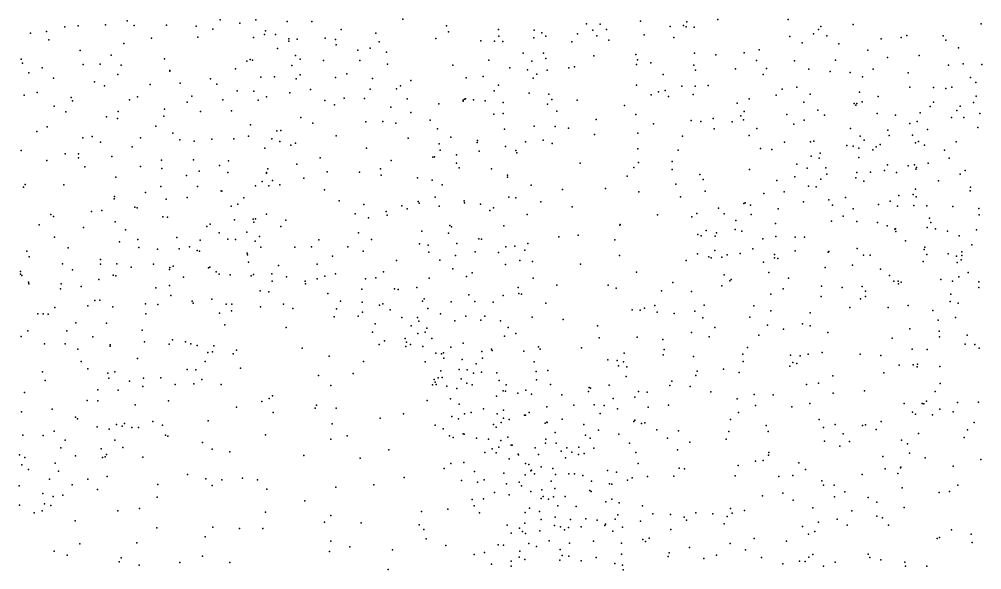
# Model space of a CAD drawing. Header units: metres. Extents: x -24.3 to 24.3, y -27.7 to 27.7.
# Drawn here: x -0.16 to 5.88, y 10.39 to 13.85 of the extents above; entities that cross this region are included whole.
import ezdxf

# ---------------------------------------------------------------- set-up
doc = ezdxf.new("R2010")
doc.units = ezdxf.units.M

msp = doc.modelspace()

# ---------------------------------------------------------------- linework, layer by layer
for p in [(1.1019, 13.8459, 21.7708), (1.3247, 13.8455, 3.566), (2.2497, 13.8493, 13.3255), (4.2281, 13.8469, 3.7346), (4.6682, 13.8487, 3.8078), (0.1264, 13.8021, 18.3506), (0.2097, 13.8071, 12.2222), (0.382, 13.8133, 18.4849), (0.5179, 13.8384, 2.9791), (0.5622, 13.8094, 22.32), (0.7652, 13.8117, 3.1072), (0.9518, 13.8064, 21.9998), (1.0563, 13.7868, -9.0601), (1.2259, 13.8245, 19.3059), (1.5231, 13.8349, -8.8608), (1.6774, 13.8357, 5.1275), (1.8613, 13.7854, 5.3071), (2.5234, 13.808, 13.5105), (2.8506, 13.7843, -2.6042), (3.4023, 13.8196, -6.9409), (3.4874, 13.819, -24.6627), (3.5272, 13.7855, -15.9586), (3.7417, 13.8375, -14.4597), (3.9286, 13.8028, 4.7396), (4.0124, 13.8093, 4.4906), (4.0275, 13.8012, 13.5945), (4.0318, 13.8331, -0.5989), (4.0794, 13.8004, 4.1959), (4.8589, 13.7842, -0.0103), (4.8733, 13.8038, 3.9094), (5.0765, 13.8171, -10.6352), (5.8819, 13.8197, 4.2124), (-0.0887, 13.7622, -27.3004), (0.0103, 13.7718, 22.6653), (0.6702, 13.7305, 18.7237), (0.9605, 13.7362, 3.211), (1.3108, 13.7354, -26.894), (1.3796, 13.7529, 21.3649), (1.3872, 13.7757, 19.5762), (1.4493, 13.754, 21.1258), (1.5337, 13.7266, 20.1101), (1.5846, 13.7235, 20.4824), (1.7615, 13.7294, 3.9154), (1.8252, 13.7229, 4.7919), (2.0796, 13.7628, 5.6256), (2.4571, 13.728, -8.399), (2.5368, 13.77, 5.7167), (2.8515, 13.7424, -25.7799), (3.0713, 13.7327, -4.4701), (3.0737, 13.7816, 5.646), (3.1224, 13.7638, -5.1992), (3.147, 13.7425, -7.8669), (3.346, 13.7574, -7.4263), (3.4419, 13.7809, -16.4593), (3.4677, 13.7461, -17.1694), (3.7653, 13.7515, 4.9374), (3.9514, 13.734, -23.712), (4.679, 13.7404, -22.6098), (4.8274, 13.7573, -11.7285), (4.9114, 13.7459, -11.3669), (5.2535, 13.7269, 4.0101), (5.3788, 13.7353, -17.7915), (5.4148, 13.7472, -21.8268), (5.6419, 13.7461, 4.1286), (0.0265, 13.72, 2.6753), (0.4971, 13.6962, 12.1193), (1.4614, 13.6658, 19.9016), (1.5334, 13.7123, 12.629), (1.8299, 13.6888, 4.296), (2.0446, 13.6671, -26.501), (2.1013, 13.7083, -8.5749), (2.7383, 13.7143, -8.2665), (2.8243, 13.7112, -2.2563), (2.8764, 13.7104, -3.2471), (3.3108, 13.7073, -6.5602), (3.5436, 13.718, 13.7454), (4.7579, 13.7009, -12.3002), (4.9877, 13.695, 4.0615), (5.6596, 13.7186, -9.3062), (5.74, 13.6689, -21.6499), (0.2233, 13.6539, 12.0394), (0.4163, 13.6231, -27.1997), (1.5744, 13.6213, 20.6886), (1.9665, 13.6551, 5.1039), (2.147, 13.6431, 5.4547), (3.0053, 13.6365, -1.4604), (3.1333, 13.6357, -5.6792), (3.1478, 13.6026, 5.4457), (3.4489, 13.6204, -0.9128), (3.7124, 13.628, -24.4685), (4.08, 13.6358, -14.217), (4.214, 13.6262, -23.4489), (4.3936, 13.6377, 4.3761), (4.4868, 13.6582, -0.2025), (5.1691, 13.6544, 0.2471), (5.2935, 13.6097, 4.2337), (5.4918, 13.6209, 13.2411), (-0.1491, 13.5984, 18.3001), (-0.1393, 13.5732, 22.8682), (-0.0162, 13.5446, 2.5528), (0.2417, 13.5656, 22.6669), (0.3482, 13.5679, -9.4843), (0.4798, 13.5615, 22.5228), (0.7518, 13.6008, 22.3168), (1.2702, 13.587, 19.4552), (1.2898, 13.5973, 12.3123), (1.3039, 13.5923, 3.3831), (1.5516, 13.5589, 20.9073), (1.6032, 13.5992, 3.7082), (1.7497, 13.5893, 12.9076), (1.9784, 13.59, 13.1665), (2.1521, 13.5679, 13.3486), (2.5635, 13.5607, 13.6396), (2.7882, 13.592, -1.8173), (2.9218, 13.5431, -3.8371), (3.0593, 13.5869, -4.8606), (3.291, 13.5437, -7.0004), (3.327, 13.551, 13.7982), (3.7166, 13.5659, 13.8147), (3.7236, 13.5943, 5.0987), (3.8072, 13.5758, -17.6039), (4.077, 13.56, 4.8565), (4.4698, 13.5903, 13.4924), (4.709, 13.5873, 4.3563), (4.9659, 13.5913, -22.5719), (5.676, 13.5603, 4.3752), (5.7674, 13.5696, -17.5942), (5.885, 13.5644, 13.6242), (-0.0995, 13.5119, -9.8736), (0.4599, 13.5012, 18.6555), (0.7851, 13.5229, 2.9133), (0.7854, 13.5272, -27.1109), (1.197, 13.5378, 21.7786), (1.3571, 13.486, 19.6738), (1.4426, 13.4878, 21.284), (1.6033, 13.4994, -8.7939), (1.8256, 13.4836, 3.8661), (1.8965, 13.5066, 4.1341), (2.7531, 13.4898, -8.0521), (3.0318, 13.5322, 13.7877), (3.0907, 13.5037, -25.6293), (3.1552, 13.5303, -7.5235), (3.8831, 13.5012, -15.5353), (4.0876, 13.5301, -23.9377), (4.339, 13.5371, -17.8577), (4.5125, 13.5021, 4.5116), (4.5337, 13.5396, -13.549), (4.7987, 13.5354, -22.957), (4.9324, 13.5213, 13.2847), (5.0593, 13.514, 4.3819), (5.1364, 13.4874, -11.2019), (5.2026, 13.5352, -10.8998), (5.4223, 13.5131, 4.4246), (5.8142, 13.4833, -9.5945), (0.0554, 13.4796, 22.8206), (0.3115, 13.4561, 2.632), (0.3753, 13.4316, 11.9224), (0.6629, 13.4403, 22.4539), (0.8508, 13.4472, 11.9981), (1.0408, 13.4754, 22.0086), (1.0811, 13.4413, 19.2368), (1.5794, 13.4749, 12.671), (2.0584, 13.4773, 4.5799), (2.2344, 13.4302, 4.9717), (2.2996, 13.4647, 5.1878), (2.6463, 13.4805, 5.4669), (2.849, 13.4351, 5.5395), (3.0667, 13.4787, -1.1349), (3.7165, 13.4362, -0.5912), (4.0022, 13.4288, -0.4454), (4.0849, 13.4291, 13.7006), (4.1663, 13.4339, -14.7778), (4.7226, 13.422, -13.252), (5.4326, 13.4232, -22.3684), (5.6965, 13.4219, 16.3398), (5.8481, 13.4513, 16.5023), (-0.1286, 13.3714, 22.964), (-0.0481, 13.3883, 11.9097), (0.5823, 13.3617, 11.9443), (0.9243, 13.366, 19.0913), (1.2089, 13.3993, 3.1563), (1.3127, 13.3984, 21.604), (1.3927, 13.3627, 12.4114), (1.539, 13.3876, 20.6071), (1.6686, 13.4078, 3.5937), (2.0428, 13.4098, 4.3451), (2.2086, 13.4114, -26.4584), (2.8233, 13.3994, -25.9564), (3.0425, 13.3847, -5.1797), (3.1664, 13.3796, -6.4849), (3.8079, 13.3754, -16.1461), (3.8539, 13.3929, 13.8334), (3.8964, 13.4024, 5.0821), (3.917, 13.364, -15.8308), (4.0722, 13.3768, -24.3899), (4.5945, 13.3714, -23.6697), (4.6321, 13.4111, -0.0578), (4.8078, 13.3777, -23.4108), (5.1173, 13.3912, -17.8206), (5.2339, 13.3646, -22.8984), (5.5818, 13.4203, 0.5766), (5.6592, 13.4137, -22.1107), (5.8507, 13.3653, 4.5351), (0.0589, 13.3023, 2.4818), (0.1653, 13.3583, 11.8432), (0.1752, 13.3374, 18.5747), (0.5325, 13.3441, 2.6595), (0.8937, 13.3282, 2.8501), (1.1178, 13.3427, -9.0573), (1.3407, 13.3408, -26.8958), (1.7585, 13.3388, -26.7153), (1.8203, 13.3112, 3.7174), (1.8814, 13.3535, 13.0734), (2.0073, 13.3515, -8.52), (2.2755, 13.3493, -8.3551), (2.475, 13.3176, 5.1938), (2.6271, 13.3337, -2.7578), (2.6278, 13.3414, 13.7684), (2.6353, 13.3468, -1.894), (2.642, 13.3491, -2.3149), (2.6927, 13.3436, -3.1043), (2.766, 13.337, -3.4218), (2.8783, 13.3253, 13.86), (3.1578, 13.3163, -7.2431), (3.1849, 13.3456, -6.7977), (3.3443, 13.3417, 5.3145), (3.6416, 13.3068, 13.898), (4.3493, 13.3229, 4.8506), (4.4249, 13.3499, -14.3437), (4.7673, 13.3286, 13.3758), (5.0847, 13.3193, -23.2709), (5.0941, 13.3096, -11.7147), (5.0998, 13.3191, 0.2487), (5.1341, 13.3306, 13.2676), (5.5617, 13.3008, 16.15), (5.5821, 13.3292, 16.6332), (5.7501, 13.3027, -10.0805), (5.8328, 13.3268, 16.7739), (0.1327, 13.2684, 22.9087), (0.4621, 13.2698, -9.5648), (0.7487, 13.2411, -9.3747), (0.7522, 13.2842, 18.944), (0.9788, 13.2692, -27.0134), (1.1733, 13.2733, 21.8904), (2.1728, 13.2972, 4.4838), (2.3, 13.2644, 4.7615), (2.8214, 13.2539, 5.371), (2.88, 13.2579, -4.0306), (3.2172, 13.2728, -0.8288), (3.7116, 13.2513, 5.2053), (4.3725, 13.2434, -14.9273), (4.3933, 13.2688, -24.1984), (4.6603, 13.2499, -14.0571), (4.8551, 13.2777, 4.6618), (4.8978, 13.2476, -13.4696), (5.2272, 13.2566, 4.5379), (5.3429, 13.2466, -10.9339), (5.4989, 13.262, 13.3521), (5.7282, 13.2759, 15.9055), (5.8727, 13.257, 15.7005), (0.3868, 13.2355, 18.725), (0.4565, 13.2252, 11.8164), (0.6983, 13.1786, -27.0669), (1.292, 13.1868, 19.6785), (1.6082, 13.2327, 12.696), (1.6835, 13.1966, 3.4104), (2.0156, 13.2055, 3.9071), (2.1237, 13.2067, 4.1912), (2.205, 13.1971, 13.4338), (2.4215, 13.2156, -26.365), (3.4636, 13.2201, -0.6193), (3.8236, 13.1914, -17.423), (4.06, 13.214, 13.7728), (4.1196, 13.2063, -15.6722), (4.1979, 13.2264, 5.0159), (4.3176, 13.2056, -15.2219), (4.3888, 13.2179, -17.8141), (4.7056, 13.191, -24.0493), (4.7691, 13.2144, -17.8355), (5.4341, 13.1943, -23.1455), (5.4801, 13.2063, 4.5727), (5.6954, 13.2317, -22.5834), (5.7718, 13.2313, 16.9627), (-0.0503, 13.1441, 23.0437), (0.0153, 13.1732, -27.1199), (0.8042, 13.1339, 2.6732), (1.4572, 13.1492, 20.3109), (1.4821, 13.1504, 20.9014), (2.4671, 13.1612, 13.6552), (2.8869, 13.1595, -1.0339), (3.0735, 13.1784, -5.8511), (3.2048, 13.1765, 13.9197), (3.2893, 13.1654, -25.6087), (3.4532, 13.1253, 13.9447), (3.7241, 13.1328, -16.9264), (4.2046, 13.1619, -0.2589), (4.4232, 13.12, 4.949), (4.4726, 13.1623, 13.5577), (5.0597, 13.1635, 16.4319), (5.2953, 13.1518, -23.5209), (5.3031, 13.1197, 13.2932), (5.4497, 13.1221, 0.5223), (5.5439, 13.1561, -10.6605), (5.8602, 13.1685, 17.1625), (0.2395, 13.1036, -9.8958), (0.298, 13.1134, 2.4654), (0.3496, 13.0766, -27.0705), (0.6008, 13.1041, 2.5372), (0.8488, 13.091, 22.3823), (0.9381, 13.0833, 11.9108), (1.0501, 13.0951, 22.1221), (1.1885, 13.0979, 2.8829), (1.2805, 13.115, 12.2205), (1.426, 13.0972, 21.295), (1.4767, 13.0814, 20.6821), (1.5454, 13.0581, 3.1694), (1.5758, 13.071, -8.8685), (1.8309, 13.1169, -8.6639), (2.2822, 13.1033, 4.4384), (2.4767, 13.0669, 4.8883), (2.5514, 13.1086, -1.7012), (2.7153, 13.076, -3.5759), (2.7189, 13.0886, 5.1317), (3.0188, 13.0802, -5.4347), (3.1311, 13.089, -6.6082), (3.1878, 13.068, 5.3417), (4.0058, 13.1141, -24.898), (4.6469, 13.0777, 4.837), (4.8095, 13.0784, -14.3107), (4.83, 13.0835, 0.1118), (5.1214, 13.1148, 4.706), (5.1464, 13.0896, 15.9913), (5.2464, 13.0624, -11.6248), (5.4691, 13.0723, 17.1421), (5.4871, 13.0817, 15.6187), (5.525, 13.058, -17.6022), (5.7236, 13.0795, -22.9892), (-0.1484, 13.0238, 18.5699), (0.1278, 13.0038, -10.1602), (0.2115, 13.0029, 11.6255), (0.5485, 13.0488, 22.6885), (1.3812, 13.0395, 20.1273), (2.02, 13.0396, 13.2429), (2.4833, 13.0273, -2.3438), (2.5862, 12.9977, 13.7489), (2.7279, 13.0201, -26.1783), (2.894, 13.0497, -4.3367), (2.9593, 13.0244, -4.8882), (2.9659, 13.0102, 5.2719), (3.7254, 13.0343, -25.2858), (3.9789, 13.0262, -16.2646), (4.4951, 13.0373, -24.5144), (4.5663, 13.0311, -15.1531), (4.8692, 13.0072, 4.7655), (5.0374, 13.0564, -13.7314), (5.0776, 13.0526, 13.2771), (5.1126, 13.0394, -23.9384), (5.2012, 13.03, -13.1212), (5.2214, 13.0476, -12.0239), (5.6501, 13.0277, 17.3082), (0.013, 12.9615, 2.2787), (0.2128, 12.9795, 18.7602), (0.4218, 12.9862, 18.8551), (0.733, 12.9646, 22.535), (0.9333, 12.9667, 19.279), (1.1545, 12.9604, 21.976), (1.5842, 12.9381, 12.5882), (1.7302, 12.9786, 12.824), (2.1756, 12.9621, 3.9674), (2.4366, 12.9826, -8.2148), (2.4487, 12.9853, 4.6812), (2.5854, 12.9447, -1.3831), (3.3621, 12.946, 5.2782), (3.7282, 12.9485, 13.9743), (3.9413, 12.9557, -0.2904), (4.724, 12.9383, 16.6293), (4.8129, 12.9892, 16.2002), (4.8632, 12.9767, 15.9645), (5.1132, 12.9803, 16.9495), (5.5492, 12.946, -23.6134), (5.6801, 12.9757, -23.3224), (0.2521, 12.9217, 2.2914), (0.6012, 12.9241, 18.9695), (0.7357, 12.9123, 2.4249), (0.9697, 12.8952, 22.2961), (1.0983, 12.9309, 2.7111), (1.1499, 12.8857, -9.3862), (1.3917, 12.8829, 20.298), (1.393, 12.8858, 21.1689), (1.4002, 12.9099, -26.8297), (1.7741, 12.8909, 3.2365), (1.9771, 12.8883, 3.5152), (2.1096, 12.9089, 3.7511), (2.6037, 12.9151, -3.2375), (2.8051, 12.9094, -4.061), (3.7002, 12.9177, 5.177), (3.9416, 12.9059, 5.1096), (4.426, 12.9051, -15.6599), (4.7886, 12.9146, -24.4531), (4.9053, 12.9166, -17.7743), (5.101, 12.8876, -14.2216), (5.1864, 12.8884, 15.4781), (5.2752, 12.8991, -13.6411), (5.2929, 12.9351, -12.3349), (5.3491, 12.8863, -12.8329), (5.4233, 12.9286, -11.217), (5.4622, 12.9338, 15.3974), (5.47, 12.9079, 17.3455), (5.4758, 12.9174, 13.4145), (5.7813, 12.8986, -10.4933), (0.4455, 12.857, 22.8492), (0.8896, 12.8669, -9.6225), (1.3651, 12.8308, 12.2132), (1.4312, 12.8356, 20.6179), (1.6268, 12.8517, 3.0702), (2.113, 12.8703, 13.3445), (2.3419, 12.853, 13.565), (2.4332, 12.8389, -1.8897), (2.906, 12.8708, -7.5858), (2.9073, 12.8574, 13.9123), (3.6578, 12.864, -0.3659), (4.1145, 12.8735, -17.5406), (4.1351, 12.843, -25.1135), (4.5971, 12.8359, 16.0937), (4.712, 12.8592, 15.7889), (4.8745, 12.8456, 15.6149), (4.9127, 12.8756, -14.8198), (5.094, 12.8541, 4.7334), (5.1448, 12.8326, 17.1991), (5.6129, 12.8345, 4.6637), (5.7484, 12.8761, 15.2028), (-0.1336, 12.7954, 11.4335), (-0.122, 12.8112, 23.2142), (0.1196, 12.8091, 11.4857), (0.6332, 12.7608, -10.0372), (0.7288, 12.7984, 19.1303), (0.9595, 12.7985, 19.4297), (1.1073, 12.7705, 19.6425), (1.1123, 12.7688, -26.8708), (1.3228, 12.8025, 21.6213), (1.4068, 12.8036, -9.2537), (1.4774, 12.8097, 2.8996), (1.756, 12.7785, -26.7029), (2.4961, 12.8092, -2.8992), (3.0555, 12.8071, -6.2084), (3.2508, 12.7797, -25.8929), (3.5222, 12.7852, 14.0488), (3.7318, 12.7659, -25.529), (3.963, 12.8123, -17.1964), (4.1482, 12.7683, -16.2652), (4.6444, 12.7658, -24.7733), (4.7972, 12.801, 4.8895), (4.8458, 12.7975, 13.316), (5.468, 12.7825, 0.5194), (5.8132, 12.7706, 17.4749), (5.8139, 12.795, 13.9279), (0.4362, 12.7205, 11.4903), (0.4374, 12.7351, 18.9883), (0.7621, 12.7181, 22.584), (0.895, 12.7304, 2.3416), (1.2503, 12.7284, 2.5986), (1.8493, 12.7078, 12.878), (2.3462, 12.7043, -8.361), (2.4518, 12.7325, 4.3193), (2.6345, 12.7091, 4.7239), (2.6361, 12.6968, -7.9988), (2.9157, 12.7326, -26.1664), (2.9583, 12.7269, 5.0997), (3.1159, 12.702, -0.5587), (3.9934, 12.7333, -16.8692), (4.3987, 12.696, 15.8788), (4.5166, 12.7541, 13.5618), (4.7663, 12.7028, 0.017), (4.9238, 12.7149, 15.367), (5.0291, 12.7291, 0.1734), (5.3092, 12.7058, -14.3395), (5.365, 12.7417, -24.2114), (5.4549, 12.7492, 15.192), (5.4735, 12.7337, -13.3722), (0.294, 12.6413, 2.0426), (0.3592, 12.6479, -10.6125), (0.5662, 12.6689, 2.1123), (0.5811, 12.6655, 22.7822), (1.1718, 12.6741, 21.9885), (1.2125, 12.6883, 19.9187), (2.0045, 12.6858, 13.0991), (2.145, 12.642, -8.6335), (2.2437, 12.6767, 3.7565), (2.2758, 12.6579, 13.3809), (2.3521, 12.6931, -26.4898), (2.4773, 12.6745, 13.6008), (2.7367, 12.6876, 13.8502), (2.7959, 12.6483, 4.8739), (2.8177, 12.6636, -4.2867), (3.3127, 12.6714, 14.0247), (4.2306, 12.6628, -0.1707), (4.3908, 12.6925, 16.3378), (4.4334, 12.6821, 15.6517), (4.6062, 12.6579, 16.9418), (4.9476, 12.6809, -24.616), (5.078, 12.658, 17.3508), (5.2361, 12.6855, -14.6342), (5.356, 12.6746, 4.6961), (5.4594, 12.6802, -13.9202), (5.5401, 12.6766, -12.4706), (5.7044, 12.6737, -23.8297), (5.8675, 12.6599, 14.2523), (0.0387, 12.6231, -10.9008), (0.0559, 12.6093, 2.0056), (0.4415, 12.5767, 22.965), (0.7421, 12.6082, -10.3096), (0.7708, 12.6054, 19.3306), (1.1918, 12.5892, -9.8782), (1.3082, 12.5928, 2.4301), (1.3231, 12.5954, 12.1016), (1.3927, 12.6255, 20.552), (1.515, 12.5864, 2.6397), (1.9497, 12.6263, -8.8593), (2.0333, 12.6018, 3.3109), (2.15, 12.6187, 3.518), (3.0307, 12.6227, -7.0779), (3.8487, 12.6216, 5.1078), (4.0646, 12.6075, 13.9552), (4.0949, 12.6282, 5.0422), (4.2671, 12.6279, 13.7819), (4.3399, 12.5851, -25.1854), (4.4359, 12.6229, 4.9584), (4.9407, 12.5802, 4.8306), (5.0136, 12.6129, 13.2291), (5.0994, 12.578, 15.1455), (5.5578, 12.6006, -11.3778), (5.8688, 12.6205, 14.6513), (-0.0348, 12.5581, 23.2582), (0.2431, 12.5411, 11.3944), (0.5081, 12.5263, 19.1424), (1.018, 12.5467, 11.8033), (1.038, 12.5615, 2.2357), (1.3125, 12.5736, 21.2678), (1.4818, 12.5465, 12.2575), (2.368, 12.5186, -2.017), (2.5441, 12.5529, -3.2975), (2.5538, 12.545, -1.1249), (2.8836, 12.5514, -7.6244), (3.6118, 12.556, -0.3103), (3.6138, 12.5594, -25.7646), (4.1547, 12.5212, -17.1628), (4.337, 12.5284, -16.2022), (4.3785, 12.5184, 16.7835), (4.5903, 12.5666, -15.7827), (5.2312, 12.5725, -14.9627), (5.2905, 12.5512, 15.0318), (5.3385, 12.5309, 0.3871), (5.3425, 12.5328, 17.5583), (5.3448, 12.5168, 13.1982), (5.5413, 12.541, 13.4057), (5.565, 12.5717, -11.7976), (5.595, 12.5332, -17.4675), (5.6695, 12.518, -13.5924), (5.8511, 12.5259, -10.7282), (0.061, 12.4812, -26.7161), (0.5843, 12.4666, 11.5129), (0.8287, 12.4778, 11.6709), (0.977, 12.4617, -10.6865), (1.0953, 12.5068, -10.2718), (1.1501, 12.4687, 20.0118), (1.1989, 12.4648, -26.8033), (1.269, 12.5117, 21.6927), (1.3223, 12.4555, 2.2349), (1.3478, 12.4854, 20.7754), (1.7223, 12.4626, 12.5774), (1.9697, 12.5084, -26.7001), (2.0518, 12.4651, 13.0155), (2.535, 12.5048, 4.2191), (2.7265, 12.4693, 4.6662), (2.7435, 12.4675, 13.7276), (3.2286, 12.4825, -26.0842), (3.3494, 12.4922, 5.1104), (3.5801, 12.4635, 5.1593), (4.1024, 12.4978, -25.4191), (4.1228, 12.4878, 16.121), (4.2117, 12.4866, 16.464), (4.2188, 12.507, 15.7202), (4.5104, 12.4705, 17.0704), (4.5922, 12.4844, 15.2805), (4.7122, 12.481, 4.8756), (4.772, 12.4807, 13.3033), (5.406, 12.4567, -24.4072), (5.7429, 12.4881, -13.1874), (0.1472, 12.4126, 23.2028), (0.4703, 12.4509, 1.8441), (0.5917, 12.4155, 22.8723), (0.7084, 12.4057, 1.747), (0.8437, 12.4073, 22.5983), (0.91, 12.4189, 1.8323), (0.9574, 12.3958, 22.3916), (1.3562, 12.4165, -10.4115), (1.5701, 12.418, 2.4155), (1.675, 12.4196, -9.5844), (1.9038, 12.42, 12.8282), (2, 12.3927, 3.0415), (2.3536, 12.4391, -8.5512), (2.4081, 12.4296, 13.3512), (2.5888, 12.4399, 13.5459), (2.8953, 12.4202, 4.8403), (2.953, 12.4243, -5.19), (3.0152, 12.3985, -5.9482), (3.0346, 12.4397, 5.0158), (4.209, 12.3969, 4.9893), (4.4482, 12.4066, 13.5788), (4.7131, 12.3938, 17.3784), (5.1018, 12.4097, 17.5397), (5.5238, 12.4032, 17.6547), (5.5277, 12.4175, 14.7896), (5.8225, 12.4312, 17.6651), (-0.1128, 12.3922, 18.992), (-0.098, 12.3558, 1.7429), (0.3509, 12.341, 1.598), (0.9713, 12.3924, 19.7517), (1.2706, 12.3792, 21.4378), (1.2734, 12.3688, -10.792), (1.8074, 12.3601, 2.6766), (2.2099, 12.3341, -8.8233), (2.4132, 12.3853, -1.374), (2.4809, 12.3368, 3.8733), (2.5798, 12.3643, -8.2464), (2.7042, 12.3873, -0.7976), (2.8507, 12.3843, -4.4452), (2.9841, 12.333, 13.7633), (3.6108, 12.3644, 13.9801), (4.0283, 12.3341, 15.7803), (4.1002, 12.3749, 13.8769), (4.1702, 12.3562, 15.4475), (4.1855, 12.3508, 16.6909), (4.2528, 12.3557, -16.7242), (4.2868, 12.3692, -0.1738), (4.3667, 12.3785, -17.3232), (4.5836, 12.3504, -0.1263), (4.5837, 12.3711, -25.1824), (4.6036, 12.3465, 13.401), (4.9209, 12.3868, -0.0141), (4.9252, 12.3912, 13.1748), (5.142, 12.3673, 13.0316), (5.184, 12.367, 4.7482), (5.5411, 12.3705, -14.8281), (5.6747, 12.3757, 0.6263), (5.7257, 12.361, -11.5496), (5.7548, 12.3384, 13.9409), (5.7597, 12.3873, -12.286), (5.7603, 12.3651, 14.3742), (0.1111, 12.3134, 19.1209), (0.1747, 12.2743, 1.4438), (0.3491, 12.3103, 11.3856), (0.4536, 12.3124, 23.0358), (0.542, 12.2911, 1.3844), (0.6832, 12.3108, -11.3221), (0.7841, 12.2768, 1.2916), (0.7857, 12.2906, 19.5878), (0.8071, 12.2986, -26.7055), (1.0288, 12.2886, 1.2994), (1.0376, 12.2918, -11.1818), (1.2799, 12.324, 21.2158), (1.4691, 12.3028, 12.1486), (1.7108, 12.3104, -10.0986), (2.5635, 12.2818, -3.4253), (2.8933, 12.3083, -26.3882), (3.0626, 12.3285, -6.9996), (3.3641, 12.3104, 13.88), (4.5148, 12.3223, 17.2964), (4.9005, 12.2907, -15.7197), (5.0734, 12.3048, 14.9154), (5.2488, 12.2789, 0.2123), (5.5162, 12.3265, 4.6426), (5.7312, 12.3202, 4.5707), (-0.1527, 12.2641, -22.2699), (-0.1524, 12.2485, 23.3988), (-0.1448, 12.2395, 11.3011), (0.3387, 12.215, 1.2043), (0.4304, 12.241, -11.5683), (0.4465, 12.2369, 19.308), (0.872, 12.2297, 11.6805), (1.0766, 12.2616, 22.0501), (1.0953, 12.2483, 20.121), (1.1652, 12.244, 21.8326), (1.2958, 12.2373, 20.8074), (1.3113, 12.2455, 1.3712), (1.4267, 12.2502, 1.6366), (1.5187, 12.2303, -11.0285), (1.7111, 12.2194, 2.3034), (1.7596, 12.2345, -10.668), (1.8253, 12.2495, 12.6337), (2.0153, 12.2193, -9.4652), (2.0794, 12.2253, 2.9261), (2.1268, 12.2628, 12.9397), (2.4153, 12.2226, -2.7506), (2.6489, 12.2336, 13.4628), (2.6835, 12.2569, 4.3305), (3.0685, 12.2231, -6.5462), (3.7162, 12.2609, -25.8863), (4.2672, 12.2445, 13.6739), (4.3115, 12.2137, 14.9528), (4.5473, 12.2587, 14.9228), (4.6711, 12.2237, 4.8578), (5.3058, 12.2406, -24.6593), (5.6272, 12.2143, 17.7676), (5.7403, 12.2306, -17.2861), (5.799, 12.2584, -14.4833), (-0.1011, 12.1971, 19.1607), (-0.101, 12.1862, -11.8196), (0.0988, 12.1553, 11.3263), (0.1026, 12.1876, 23.2834), (0.229, 12.1696, 19.2972), (0.6975, 12.1631, 11.5582), (0.7842, 12.1776, 0.9512), (1.4291, 12.205, -26.8005), (1.6366, 12.2033, 12.3317), (1.6374, 12.1879, 1.3695), (1.9919, 12.1547, -10.1496), (2.1963, 12.155, -9.192), (2.3359, 12.164, 13.0854), (2.9738, 12.1645, 4.7543), (3.2172, 12.1784, -26.2797), (3.5393, 12.179, 5.0784), (3.5881, 12.1597, 13.868), (3.9454, 12.1961, 15.4981), (4.2523, 12.1748, 4.9546), (4.3033, 12.206, 17.1214), (4.6385, 12.1552, -17.3933), (4.8792, 12.1725, 17.6112), (5.0075, 12.1646, 12.9509), (5.1338, 12.1708, 17.7256), (5.3334, 12.2034, 13.0327), (5.3594, 12.2034, 14.729), (5.362, 12.1867, -15.3248), (5.3783, 12.1969, 17.7664), (5.7013, 12.2035, 13.6698), (5.8664, 12.1645, -11.281), (5.8671, 12.1994, -11.9584), (0.7909, 12.113, 22.5456), (1.0484, 12.0916, 11.7879), (1.3536, 12.1434, 0.7582), (1.4068, 12.1362, -11.4317), (1.7771, 12.127, 1.5521), (2.2206, 12.1508, 3.1515), (2.3828, 12.0928, -1.6616), (2.6641, 12.1175, 4.0194), (2.879, 12.1141, -0.5766), (2.9765, 12.1268, -7.6373), (2.9949, 12.1228, -5.3567), (3.8727, 12.1436, 15.7196), (4.0613, 12.1391, 15.2063), (4.5606, 12.1226, -16.2999), (4.8767, 12.1075, -25.1123), (5.1229, 12.0921, -0.0262), (5.1539, 12.1067, -15.5545), (5.1558, 12.1401, 14.7789), (5.6901, 12.1224, 14.4505), (0.0643, 12.0395, -26.377), (0.2713, 12.0484, 23.1822), (0.3152, 12.0826, -11.8975), (0.3467, 12.0843, -26.5029), (0.4276, 12.042, 19.5259), (0.6317, 12.0613, -26.6222), (0.7097, 12.0579, -11.8313), (0.9249, 12.0787, 22.328), (0.9315, 12.0658, 0.6668), (1.1402, 12.0592, 20.4769), (1.1749, 12.0591, -11.6653), (1.3547, 12.0433, 11.9893), (1.5002, 12.0605, 0.5595), (1.5572, 12.0323, 12.1482), (1.8571, 12.0778, 1.3393), (1.9931, 12.0722, -10.9732), (2.1018, 12.0529, -10.4955), (2.1234, 12.0606, 12.7894), (2.372, 12.0781, -1.9657), (2.4055, 12.0325, -8.8986), (2.5524, 12.0741, 13.2341), (2.7009, 12.0767, -3.8788), (2.8156, 12.0714, -4.2795), (3.1481, 12.0662, 13.6262), (3.7661, 12.0336, 5.0437), (3.8324, 12.0519, 16.0373), (4.1423, 12.0533, 14.942), (4.4535, 12.0488, -16.6557), (5.0572, 12.0376, 4.7434), (5.2979, 12.0395, -17.3788), (5.4238, 12.0517, 13.1627), (5.6864, 12.0765, 0.5009), (5.7376, 12.066, 14.2221), (-0.0431, 11.9995, -12.1499), (-0.0104, 11.9981, 23.3982), (0.0205, 11.9972, 1.1584), (0.6344, 11.9984, 0.6425), (1.098, 12.0029, 0.5406), (1.1737, 12.0183, 20.6889), (1.8186, 11.9809, 0.626), (1.8332, 12.0292, 12.4876), (1.9694, 11.9838, -11.2782), (1.996, 12.01, 0.8759), (2.1688, 12.0231, -9.8877), (2.2428, 11.9756, 2.95), (2.3403, 11.9752, 12.9004), (2.4855, 11.9986, -3.029), (2.6441, 11.9848, 3.7997), (2.7646, 11.9846, 4.2483), (3.0619, 11.9785, -6.0455), (3.6884, 12.0233, -26.0715), (3.7388, 12.0228, 13.7821), (3.8465, 12.0088, 15.3199), (3.9537, 12.0009, 13.6699), (4.0823, 12.0154, 4.9856), (4.1322, 11.9736, 13.4313), (4.4279, 11.9774, 17.5034), (4.5597, 12.0168, 14.7123), (4.8073, 12.0056, -0.2282), (5.5788, 12.0202, 4.5346), (5.7205, 11.9755, 13.7604), (0.1946, 11.9421, 19.5304), (0.3881, 11.9404, 0.7505), (1.1305, 11.9306, 21.2926), (1.5163, 11.9132, -11.7562), (2.076, 11.9356, 2.0301), (2.3019, 11.923, 1.2806), (2.3485, 11.9517, 3.1546), (2.4002, 11.9091, -2.427), (2.5753, 11.9545, -0.9972), (2.7385, 11.9598, -8.305), (2.8624, 11.9546, 13.3381), (2.9109, 11.9127, 4.4959), (3.2558, 11.9637, 4.929), (3.4714, 11.9238, 4.9821), (4.2085, 11.9132, -0.2612), (4.5398, 11.928, -16.9175), (4.7592, 11.9358, 14.6513), (4.8079, 11.9244, -16.0681), (5.611, 11.9583, -24.4912), (-0.1485, 11.8565, 1.0957), (-0.1057, 11.8915, -22.6728), (0.1381, 11.8914, 0.8942), (0.3016, 11.8535, -12.3154), (0.6112, 11.8957, 19.8209), (2.0576, 11.8834, 0.6038), (2.3434, 11.8746, 1.5241), (2.3902, 11.8827, -10.7185), (2.8868, 11.8586, -4.5601), (2.9594, 11.8752, -4.9831), (3.7205, 11.8528, 16.225), (4.0628, 11.8814, 17.1794), (4.1728, 11.8547, 13.2466), (4.4851, 11.8657, 12.9338), (4.6402, 11.9014, 17.6804), (4.919, 11.8812, 12.6299), (5.4325, 11.9043, 17.9366), (5.6166, 11.8907, 13.406), (5.6186, 11.854, 14.3549), (5.7943, 11.8654, 17.9763), (-0.0023, 11.8113, 11.3132), (0.1279, 11.811, 23.2786), (0.41, 11.795, 0.5264), (0.4105, 11.8042, 11.3797), (0.6257, 11.8223, -12.23), (0.7812, 11.8085, 22.4507), (0.8016, 11.8359, 20.0837), (0.8847, 11.8228, -26.6457), (0.918, 11.8111, 20.362), (0.9574, 11.8006, 22.1256), (1.0625, 11.7976, -12.0838), (2.0994, 11.8055, -26.969), (2.1328, 11.8287, 12.5909), (2.2638, 11.8436, -11.3062), (2.267, 11.7939, 0.5747), (2.2717, 11.8206, 2.0259), (2.2965, 11.8071, 2.6176), (2.3739, 11.7942, 12.7109), (2.432, 11.8432, -10.3671), (2.5508, 11.7888, 1.3552), (2.6272, 11.8153, 12.9597), (3.1004, 11.7922, -6.2885), (3.4811, 11.8476, 13.4576), (3.8825, 11.838, 13.4868), (5.3228, 11.8468, 14.5707), (5.7806, 11.8081, -15.2684), (5.8409, 11.8052, -17.1145), (0.2083, 11.7772, 0.673), (1.0236, 11.756, 21.653), (1.0532, 11.7591, 0.2619), (1.1831, 11.7467, 11.8448), (1.2039, 11.77, -26.8077), (1.6162, 11.7832, 0.2733), (1.7858, 11.7327, 12.2068), (2.4572, 11.7525, 1.8221), (2.4925, 11.7467, 0.7594), (2.5036, 11.7548, -26.9451), (2.745, 11.7616, -8.5652), (2.8069, 11.777, 4.1208), (2.811, 11.7685, -0.6463), (3.0087, 11.7636, -5.3532), (3.1123, 11.7768, -26.6451), (3.3702, 11.7859, -26.4654), (3.6383, 11.752, 15.787), (3.8835, 11.7417, 17.0903), (3.8907, 11.7757, 14.8992), (4.0755, 11.7309, 13.0714), (4.3836, 11.7461, 4.8763), (4.4132, 11.7864, 14.5676), (4.6832, 11.7397, -25.4189), (4.7435, 11.7341, -16.3911), (4.7941, 11.745, 4.7701), (4.8825, 11.755, 14.55), (5.122, 11.7464, 12.512), (5.2505, 11.7366, 4.5844), (5.4479, 11.7776, 13.0545), (5.5416, 11.7747, -15.4866), (5.8682, 11.7822, 0.5924), (0.2292, 11.6986, 19.8032), (0.5825, 11.7192, 22.7793), (1.0083, 11.7002, 21.0987), (2.0016, 11.6986, 12.371), (2.389, 11.6979, 2.1691), (2.5073, 11.7205, -1.2424), (2.6219, 11.7123, 3.3931), (2.7086, 11.6842, 0.9202), (2.7487, 11.7209, -3.9976), (3.0743, 11.6968, -7.6258), (3.5373, 11.7098, 13.262), (3.5949, 11.705, -0.3774), (3.6044, 11.6722, 16.0889), (3.6341, 11.6969, 4.9738), (4.3865, 11.7, 12.7247), (4.6788, 11.669, 17.8554), (4.6987, 11.6932, -16.8074), (4.7236, 11.6875, 12.4758), (5.366, 11.6759, -0.1604), (5.4549, 11.6785, 4.4543), (5.4815, 11.6818, -17.1847), (5.6212, 11.6688, 14.2233), (-0.0139, 11.6338, -21.9925), (0.2707, 11.6528, -12.5423), (0.3968, 11.6251, 20.0968), (0.4397, 11.635, -26.4188), (0.895, 11.6501, 11.6387), (0.9482, 11.6472, 20.86), (1.2292, 11.6574, 0.1241), (1.7201, 11.6118, 0.1077), (1.9364, 11.6231, -11.8157), (2.487, 11.6416, -2.7781), (2.6033, 11.6491, 0.5991), (2.6537, 11.6478, -3.6551), (2.6936, 11.6263, -0.9223), (2.7431, 11.6314, 3.6431), (2.8385, 11.6275, -26.9702), (3.087, 11.6373, -0.5515), (3.1598, 11.6419, -6.9452), (3.6551, 11.6653, 16.5932), (4.09, 11.6114, -25.9934), (4.0979, 11.6394, 12.8377), (4.2623, 11.6522, 17.6113), (4.3611, 11.6294, -0.3841), (4.9493, 11.6098, -25.2212), (5.2702, 11.6273, 12.6394), (5.4795, 11.6668, 18.0749), (0.0031, 11.5799, 20.0382), (0.4027, 11.5954, 22.9065), (0.5328, 11.5757, 11.4598), (0.6201, 11.5945, 20.4197), (0.7284, 11.5958, -12.4124), (0.8181, 11.5542, 22.0682), (0.9362, 11.5594, 21.2907), (0.9871, 11.5852, 0.1365), (1.1079, 11.554, 11.7713), (1.7978, 11.5494, -27.1644), (2.4357, 11.5524, 0.3068), (2.4459, 11.5871, 12.6021), (2.4523, 11.5703, -1.7805), (2.4578, 11.5541, -2.2747), (2.4699, 11.597, 2.6994), (2.497, 11.5978, -11.2379), (2.6163, 11.5898, -9.8954), (2.6512, 11.5622, -10.9439), (2.6836, 11.5523, 12.6965), (2.8535, 11.5794, 1.0782), (2.8974, 11.5517, 4.1065), (3.0875, 11.5846, -5.9725), (3.1767, 11.5555, -7.3515), (3.5457, 11.5515, 15.6964), (3.6517, 11.605, 13.0009), (3.9269, 11.5479, 4.9207), (3.9384, 11.5754, -0.3976), (4.7833, 11.5548, 14.4348), (4.8592, 11.5637, -0.4846), (5.6233, 11.5606, -0.0534), (-0.127, 11.5052, 11.2782), (0.3337, 11.5221, 11.378), (0.4604, 11.5193, 0.297), (0.6166, 11.5429, 22.5621), (2.5249, 11.5448, 2.9925), (2.5884, 11.529, 2.1229), (2.8792, 11.5148, 1.4825), (2.8939, 11.5139, -4.5769), (2.9708, 11.5002, -4.9906), (3.0214, 11.5184, -8.1662), (3.0581, 11.4937, 12.7166), (3.2472, 11.4902, -26.8566), (3.4152, 11.5119, 12.8879), (3.4185, 11.5352, 4.8332), (3.4286, 11.532, -26.6144), (3.7291, 11.5106, 12.705), (3.7835, 11.5077, -26.3425), (4.0532, 11.5433, 14.6072), (4.1843, 11.508, 12.5675), (4.455, 11.4921, 12.5276), (4.5754, 11.4892, 14.3951), (4.9512, 11.5006, 4.6018), (5.1476, 11.5144, -17.0934), (5.5922, 11.5119, 13.2892), (0.266, 11.4533, 0.4113), (0.3333, 11.4512, 20.3982), (0.5673, 11.4271, 20.7191), (0.7774, 11.4527, 21.1397), (1.3629, 11.448, -27.0781), (1.4092, 11.4661, -12.2259), (1.4303, 11.4831, 11.9809), (2.4028, 11.4533, -27.3368), (2.5492, 11.4653, -3.0411), (2.603, 11.4321, 2.3312), (2.8363, 11.4825, 0.6635), (3.4505, 11.4265, 15.989), (3.5703, 11.4674, 16.9079), (3.706, 11.4749, 15.0743), (3.9179, 11.426, 12.4882), (4.3478, 11.4645, 4.8387), (4.8043, 11.4345, 18.0802), (5.3977, 11.4362, 18.147), (5.5109, 11.4348, -15.7273), (5.5204, 11.434, 4.2907), (5.5384, 11.4507, 14.136), (5.7326, 11.4414, 4.1756), (5.864, 11.4443, 18.0993), (-0.1468, 11.3823, -22.9174), (0.0464, 11.3994, 23.1846), (1.2042, 11.4133, -0.0067), (1.4349, 11.3797, -0.0674), (1.6994, 11.4068, -0.0517), (1.7072, 11.4248, 12.1151), (1.8296, 11.4068, -12.0593), (2.2532, 11.3707, -11.7997), (2.6369, 11.3705, 2.8067), (2.6787, 11.3783, 3.1017), (2.7549, 11.4013, -9.5431), (2.8405, 11.3697, 12.4827), (2.8821, 11.3944, 1.8426), (3.0424, 11.3793, 0.865), (3.1534, 11.4146, -6.5491), (3.323, 11.4251, -0.5362), (3.489, 11.3734, 16.7081), (3.5141, 11.4236, 12.5961), (3.5967, 11.4016, 4.8755), (3.7898, 11.4122, 17.3451), (4.3569, 11.3787, -25.8559), (4.4638, 11.4224, 17.8983), (4.693, 11.4145, 4.6934), (5.4506, 11.3816, -17.0568), (5.4684, 11.3694, -0.497), (5.5749, 11.3652, 13.582), (5.622, 11.4005, 13.7984), (5.7064, 11.3834, -24.4681), (0.1924, 11.3503, -26.1302), (0.2053, 11.3386, 20.554), (0.5017, 11.3099, 22.4696), (0.6789, 11.3225, 21.86), (1.0256, 11.3273, 11.7061), (1.8041, 11.3084, -27.4286), (2.1071, 11.3427, -27.5249), (2.556, 11.3545, 12.4204), (2.5991, 11.3398, -1.5517), (2.8659, 11.3158, -9.2648), (2.8812, 11.343, 3.8154), (2.9158, 11.3356, -27.3177), (3.014, 11.3625, -5.3051), (3.0191, 11.3631, 4.2217), (3.1431, 11.3109, 1.5069), (3.1529, 11.3185, -7.8783), (3.1559, 11.316, 1.0769), (3.2498, 11.3379, 12.5187), (3.699, 11.3234, 12.3606), (3.7057, 11.3306, -26.5734), (3.747, 11.3094, -0.5362), (3.7687, 11.3145, 14.8539), (4.306, 11.3352, 12.2319), (4.8631, 11.3353, -25.3258), (5.2536, 11.3218, 12.6957), (5.8384, 11.3162, -15.6332), (0.0599, 11.2618, 11.3159), (0.3294, 11.2887, 20.7592), (0.4037, 11.2737, 22.6796), (0.4514, 11.3029, -12.7595), (0.4863, 11.2939, -26.4505), (0.5465, 11.2857, 22.2278), (0.5888, 11.2844, 21.3754), (0.7404, 11.3004, 11.5831), (2.4512, 11.3, 0.1011), (2.5013, 11.2756, -11.6348), (2.6276, 11.2448, -3.3739), (2.818, 11.3031, 0.4056), (2.8359, 11.2864, 3.5856), (3.2054, 11.2542, -6.9865), (3.3866, 11.303, 16.2174), (3.4781, 11.2684, 15.4776), (3.8436, 11.2702, 17.572), (3.9795, 11.2647, -26.2815), (4.2956, 11.2591, 14.4089), (4.5304, 11.2967, 14.296), (4.5437, 11.2595, -0.6542), (4.8912, 11.2849, 12.3337), (4.9639, 11.3042, 18.1555), (5.0136, 11.2443, -16.6952), (5.1358, 11.2978, -16.1038), (5.1553, 11.3017, 4.419), (5.2217, 11.2714, -24.9641), (5.4878, 11.2467, 13.9591), (5.7965, 11.2694, -0.1524), (-0.1387, 11.2367, 20.6676), (-0.0104, 11.2351, -22.5304), (0.1291, 11.2052, 20.8107), (0.4394, 11.2041, 21.2182), (0.7577, 11.2371, 0.0146), (0.773, 11.2296, -26.7447), (0.9899, 11.1908, -27.0001), (1.3858, 11.2395, 11.9221), (1.797, 11.2123, 12.1101), (1.8998, 11.2327, -0.0964), (2.543, 11.2328, -2.4837), (2.5646, 11.2215, -2.0289), (2.6344, 11.2425, -27.6525), (2.7108, 11.2173, -3.7964), (2.787, 11.211, 2.5403), (2.8645, 11.2026, -4.4284), (2.9075, 11.2232, 2.1155), (3.1444, 11.1854, -0.7808), (3.1465, 11.2122, 1.7038), (3.212, 11.1863, 4.3835), (3.3967, 11.2376, 15.7315), (3.426, 11.2167, 4.6859), (3.6052, 11.2438, 15.1182), (3.6733, 11.1857, 17.4358), (3.9119, 11.2187, 14.6713), (4.0518, 11.1922, 17.7815), (4.2794, 11.2119, 4.7983), (4.8966, 11.1994, 14.258), (5.0535, 11.196, 12.5418), (5.3815, 11.2054, 4.2734), (5.7744, 11.222, 18.1219), (0.1005, 11.1563, -22.1765), (0.3538, 11.1507, 22.4894), (0.4906, 11.1597, 21.7244), (1.0515, 11.1494, -0.0804), (1.1634, 11.131, -27.2377), (2.1604, 11.1446, -27.9219), (2.7646, 11.1268, -1.2639), (2.8099, 11.1508, 3.2275), (2.8342, 11.1262, 2.7421), (2.8513, 11.1606, 2.3335), (2.9296, 11.1727, -1.0077), (2.9367, 11.1734, -9.7812), (3.0797, 11.1567, -8.5144), (3.2436, 11.1362, 0.7686), (3.2797, 11.1574, 0.9851), (3.3102, 11.1299, 16.4971), (3.3547, 11.1605, 1.4235), (3.4496, 11.1539, -27.0812), (3.7124, 11.1282, 12.2521), (3.9747, 11.1443, 12.2096), (4.5478, 11.1278, 4.6912), (4.9935, 11.1667, -0.8186), (5.4197, 11.183, 18.1877), (-0.1592, 11.1122, 0.5929), (-0.1246, 11.0961, 11.3048), (0.1931, 11.1059, 21.1149), (0.3619, 11.0967, 0.163), (0.3796, 11.0994, 22.221), (0.3868, 11.1144, 21.4897), (0.6168, 11.0993, 11.5515), (1.6282, 11.108, -27.7185), (1.9804, 11.0912, 12.1442), (2.6323, 11.064, 12.2798), (2.9166, 11.088, -27.8603), (2.9737, 11.117, -5.021), (2.9759, 11.1121, 0.3953), (3.1012, 11.1142, 12.3185), (3.2707, 11.0946, -27.5077), (3.3523, 11.1161, 16.9296), (3.3881, 11.1221, 12.3059), (4.464, 11.0734, 14.2665), (4.513, 11.0776, -25.7334), (4.5457, 11.1112, 12.2049), (5.2642, 11.1032, 13.0852), (5.4313, 11.1226, 13.626), (5.5305, 11.0944, 4.0607), (5.88, 11.0834, -24.252), (-0.1437, 11.0504, -22.7746), (-0.103, 11.0204, 21.0513), (0.0664, 11.0609, 0.3927), (0.0861, 11.0104, 21.2861), (2.5085, 11.0268, -0.0535), (2.5499, 11.0591, -28.0583), (2.6982, 11.0079, -1.8434), (3.0185, 11.0576, -8.9755), (3.0397, 11.0529, 2.1935), (3.0521, 11.0115, -5.6727), (3.0577, 11.0166, -10.2898), (3.1182, 11.0386, -6.1118), (3.1905, 11.0262, -6.6854), (3.534, 11.0141, 4.7111), (3.5909, 11.005, -0.7824), (3.726, 11.058, -26.886), (3.9848, 11.0291, -0.7649), (4.0188, 11.0242, 14.5739), (4.3551, 11.0463, 18.0738), (4.7365, 11.0624, 14.1835), (4.7788, 11.0213, 12.4182), (5.2782, 11.0242, 13.859), (5.3757, 11.0312, -16.8165), (5.3766, 11.0359, -0.9224), (5.7065, 11.0416, -0.6848), (0.0292, 10.9595, 22.8015), (0.2705, 10.9594, -26.2962), (0.3919, 10.977, 11.506), (0.897, 10.9887, -0.108), (1.0121, 10.9621, 11.7537), (1.1124, 10.9569, -0.1694), (1.2426, 10.9662, 11.8434), (1.3369, 10.957, -12.4597), (2.258, 10.9698, -28.2739), (2.6173, 10.9525, -2.6843), (2.7181, 10.9423, -3.6813), (2.7602, 10.955, -28.2528), (2.8835, 10.9977, 0.2203), (3.0181, 10.9866, 3.8244), (3.0762, 10.9934, -10.6608), (3.1797, 10.9481, 16.3677), (3.2072, 10.9897, -27.8316), (3.2917, 10.9937, 1.8444), (3.3275, 10.9933, 15.5696), (3.3804, 10.9823, 17.1421), (3.4344, 10.9472, 0.8272), (3.6602, 10.9546, 17.6298), (3.6897, 10.9686, 14.8772), (3.7858, 10.9766, 4.8211), (3.952, 10.9794, -26.575), (4.3363, 10.9812, 12.1888), (4.6113, 10.9777, -0.9046), (4.6975, 10.9832, 18.1431), (4.8813, 10.9501, 4.4667), (5.1338, 10.9894, 14.0315), (5.3582, 10.995, -24.7962), (-0.1602, 10.9173, -21.8116), (0.1717, 10.9245, 22.4053), (0.3319, 10.8949, -12.9212), (0.7093, 10.9263, -26.9239), (1.0525, 10.9205, -27.4192), (1.3948, 10.8973, -27.8935), (1.8281, 10.9102, -28.2062), (2.0666, 10.9254, -0.2104), (2.8993, 10.9311, 2.9988), (2.9799, 10.9408, 2.5629), (2.9944, 10.9182, -5.3563), (3.0522, 10.8834, -11.0956), (3.123, 10.8929, 4.0957), (3.2028, 10.901, -1.0513), (3.4226, 10.8884, 15.3206), (3.4322, 10.8829, 17.3568), (3.5469, 10.9306, 1.2617), (3.5607, 10.9295, -27.3634), (4.8917, 10.923, 12.5994), (4.9583, 10.9227, 18.1973), (5.3854, 10.9065, 4.0853), (5.6819, 10.883, -0.9414), (5.7338, 10.9226, 18.1328), (-0.0116, 10.8691, -13.0566), (0.0526, 10.8512, 21.6363), (0.1138, 10.8606, 21.9373), (0.7058, 10.8465, -12.7473), (1.6344, 10.8236, -12.3517), (2.6839, 10.8321, -2.4055), (2.7553, 10.8362, -0.0081), (2.8255, 10.8754, -4.3217), (2.9168, 10.8618, 3.3013), (3.1182, 10.8378, -9.8178), (3.1295, 10.8512, -6.3706), (3.1649, 10.8342, -28.2702), (3.1943, 10.8498, 16.9595), (3.2677, 10.8509, 2.1505), (3.5627, 10.834, 12.1337), (4.5078, 10.8556, 18.1228), (4.636, 10.8722, 4.5746), (4.7016, 10.8276, 14.1247), (4.9599, 10.8499, 14.0404), (5.0261, 10.8803, 12.8564), (5.1723, 10.846, 18.2448), (5.6179, 10.8754, 3.8024), (-0.1593, 10.7963, 21.4185), (-0.0156, 10.7606, 11.476), (-0.0016, 10.8052, 0.3671), (0.0375, 10.7955, -26.0523), (0.4598, 10.7619, -26.665), (0.5944, 10.776, 11.6971), (2.5308, 10.7721, -0.166), (2.6967, 10.7932, -11.7147), (3.044, 10.779, 2.7335), (3.2224, 10.7926, -6.8812), (3.3377, 10.7887, 4.3989), (3.5245, 10.8182, -27.751), (3.6076, 10.8114, 1.0456), (3.7539, 10.7926, 17.7842), (4.3069, 10.7759, 12.2576), (4.3959, 10.7637, -25.9685), (4.8237, 10.7809, -1.1323), (5.0688, 10.7622, 13.7133), (5.227, 10.8164, 13.5088), (5.3969, 10.7828, -16.1207), (-0.0671, 10.7483, 22.6799), (1.3866, 10.7525, 11.9906), (1.7959, 10.7315, 12.0725), (2.367, 10.7567, -28.7002), (2.7314, 10.7495, 12.1854), (3.0164, 10.7507, 0.1427), (3.1082, 10.7567, 2.4825), (3.1175, 10.7075, 15.9866), (3.2058, 10.7216, -10.7505), (3.303, 10.707, -7.8111), (3.3985, 10.71, 0.4551), (3.4691, 10.7024, 15.1765), (3.5831, 10.7089, 0.6209), (3.599, 10.7353, 1.7596), (3.8199, 10.7424, -27.2933), (3.9295, 10.7378, 4.7567), (4.0156, 10.7213, 18.0266), (4.0302, 10.7016, -26.7606), (4.0885, 10.748, 12.1818), (4.195, 10.7429, -26.4046), (4.2864, 10.7248, 18.0966), (4.3172, 10.7476, 14.3039), (4.9769, 10.7079, 13.0438), (5.2265, 10.7271, -1.2738), (5.2619, 10.7168, -16.5861), (0.1909, 10.6992, 0.1766), (0.7041, 10.6553, -0.0948), (1.0548, 10.658, 11.941), (1.2235, 10.6502, -12.5236), (1.3698, 10.6493, -0.3251), (1.7572, 10.6903, -28.5369), (1.9882, 10.6861, -0.3253), (2.3506, 10.673, -12.0068), (2.3815, 10.6436, -0.284), (2.9037, 10.671, -4.9376), (2.9823, 10.6514, -28.7693), (3.0157, 10.6831, 16.2748), (3.2023, 10.6695, 17.1908), (3.2393, 10.6603, -8.8043), (3.2649, 10.6414, -8.4438), (3.2895, 10.6559, -28.5273), (3.3693, 10.6605, 2.2625), (3.5172, 10.6689, 4.5632), (3.5217, 10.6778, 2.0059), (3.6296, 10.6587, 14.8793), (3.7418, 10.6969, 1.3168), (3.9315, 10.6437, 14.5962), (4.2662, 10.6786, 4.6792), (4.7582, 10.6633, 18.1894), (4.8593, 10.6895, 12.8007), (5.0406, 10.6705, 4.2561), (5.3001, 10.671, 4.0045), (5.6957, 10.641, -16.285), (1.0072, 10.5982, -27.8746), (2.3948, 10.5844, 12.1966), (2.9285, 10.6219, -1.8274), (3.0009, 10.6322, 16.6011), (3.0191, 10.6179, 16.8643), (3.1094, 10.6347, 3.8239), (3.5675, 10.6327, -28.3121), (3.7565, 10.5807, 0.8054), (3.7969, 10.5897, 1.5133), (4.456, 10.5864, 4.591), (4.7973, 10.6144, 4.4189), (4.8371, 10.6309, 13.9261), (5.6054, 10.5882, 3.5944), (5.6188, 10.5929, -24.4382), (5.8184, 10.6149, 3.4043), (0.2208, 10.5541, -12.89), (0.578, 10.5592, -12.7631), (1.7972, 10.5716, -0.3903), (1.9154, 10.5349, -28.8387), (2.5192, 10.5444, -28.9675), (2.847, 10.5474, -2.1523), (2.8809, 10.546, 12.191), (3.0402, 10.5558, 3.4174), (3.0879, 10.5364, -6.3109), (3.1689, 10.5737, -6.6609), (3.237, 10.5188, -11.0402), (3.2968, 10.559, -10.2409), (3.4475, 10.571, 17.6544), (3.6223, 10.5572, 12.17), (3.773, 10.5681, 14.734), (4.0487, 10.5314, 12.2585), (4.305, 10.5568, 12.3977), (4.658, 10.5712, -25.6305), (5.8254, 10.5622, 18.0701), (0.0595, 10.5075, -26.1628), (0.14, 10.4834, 11.6934), (0.4808, 10.4666, -0.0006), (0.9909, 10.4766, -0.234), (1.7893, 10.5053, 12.1314), (2.1844, 10.5153, -0.3765), (2.6969, 10.4875, -0.2377), (2.7624, 10.5003, -2.5821), (2.9792, 10.4706, 17.0199), (2.9836, 10.5088, -0.0746), (3.2494, 10.4804, 17.4953), (3.2921, 10.4758, -9.5214), (3.4636, 10.4674, 2.3186), (3.6216, 10.488, 0.4789), (3.9164, 10.4752, 1.2168), (3.9215, 10.4979, -27.8571), (4.14, 10.4617, 4.6598), (4.2195, 10.4824, 14.3431), (4.4018, 10.5155, 14.1917), (4.5012, 10.468, -1.3098), (4.7984, 10.471, -1.3571), (4.8231, 10.4874, 13.041), (5.172, 10.4897, -24.8925), (5.1815, 10.4682, 18.2129), (0.4674, 10.4409, -27.0039), (0.5933, 10.4204, -27.4099), (0.848, 10.4369, -12.6222), (1.1629, 10.4366, 12.0417), (2.806, 10.4254, -4.416), (2.9293, 10.4455, 16.132), (2.9293, 10.4131, -5.3706), (3.0155, 10.4557, 15.8886), (3.2344, 10.4516, 2.7127), (3.369, 10.4477, 4.3082), (3.5797, 10.4304, 14.8975), (3.6293, 10.4206, 2.1668), (4.6358, 10.4288, 12.7764), (4.7412, 10.4456, 18.2099), (4.7756, 10.4433, 13.7919), (4.8914, 10.4137, 13.5355), (4.9648, 10.4379, 18.2191), (5.2521, 10.4533, 3.8942), (5.4014, 10.4385, 3.7107), (5.4069, 10.4137, -1.6118), (5.5404, 10.4143, -16.5519), (2.1563, 10.3921, -29.0551), (3.6329, 10.3911, 4.5308)]:
    msp.add_point(p)

doc.saveas('drawing.dxf')
